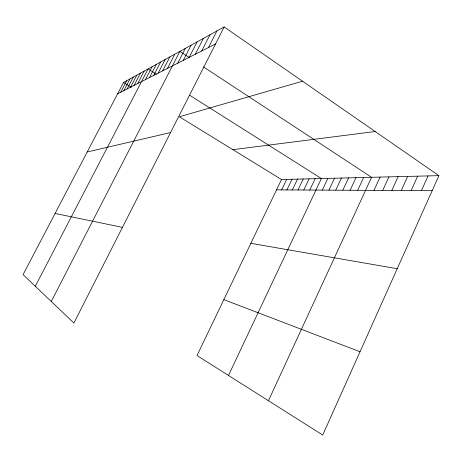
<?xml version="1.0" encoding="UTF-8"?>
<svg xmlns="http://www.w3.org/2000/svg" width="462" height="462" viewBox="0 0 462 462"><rect width="100%" height="100%" fill="white"/><g stroke="black" fill="none" stroke-linecap="round" stroke-linejoin="round"><path stroke-width="0.69" d="M438.9 175.652L322.719 435.048L197.014 355.549L281.485 179.51L438.9 175.652L224.157 26.952L123.533 82.479L23.1 274.642L73.903 323.03L224.157 26.952M421.425 190.633L428.049 175.918M411.134 190.581L417.648 176.178M401.27 190.529L407.675 176.42M391.799 190.477L398.105 176.657M382.703 190.431L388.912 176.882M373.966 190.384L380.076 177.096M268.451 400.727L371.575 177.304L203.575 66.955M357.698 190.298L363.629 177.5M342.804 190.223L348.562 177.87M350.115 190.257L355.959 177.685M335.741 190.182L341.418 178.043M322.32 190.113L327.841 178.378M328.915 190.148L334.517 178.211M228.488 375.456L321.385 178.534L189.79 95.305M303.782 190.015L309.084 178.834M309.759 190.049L315.136 178.69M292.371 189.957L297.54 179.117M297.99 189.986L303.222 178.979M286.925 189.928L292.024 179.256M281.641 189.899L286.677 179.383M201.703 50.993L209.967 34.783M208.437 47.569L216.886 30.966M189.172 57.369L197.095 41.886M195.287 54.256L203.378 38.415M177.755 63.179L185.36 48.36M183.333 60.337L191.095 45.195M162.688 70.836L169.877 56.907M167.452 68.416L174.769 54.204M51.276 301.478L179.874 51.392L189.426 57.663M149.497 77.547L156.306 64.397M153.725 75.398L160.655 61.995M158.12 73.163L165.171 59.5M134.084 85.389L140.454 73.14M137.728 83.535L144.202 71.073M35.297 286.261L148.088 68.93L156.358 74.163M145.426 79.62L152.119 66.701M120.715 92.186L126.698 80.735M123.891 90.575L129.961 78.933M127.171 88.906L133.339 77.067M130.567 87.174L136.833 75.139M117.643 93.751L215.523 43.965M302.535 81.225L179.343 116.765L281.485 179.51M87.214 151.969L170.559 132.559M232.923 149.676L375.161 131.52M276.513 189.876L432.166 190.69M250.86 243.33L397.222 268.711M55.082 213.456L122.447 227.373M223.839 299.647L360.031 351.749M123.533 82.479L131.318 87.26"/></g></svg>
